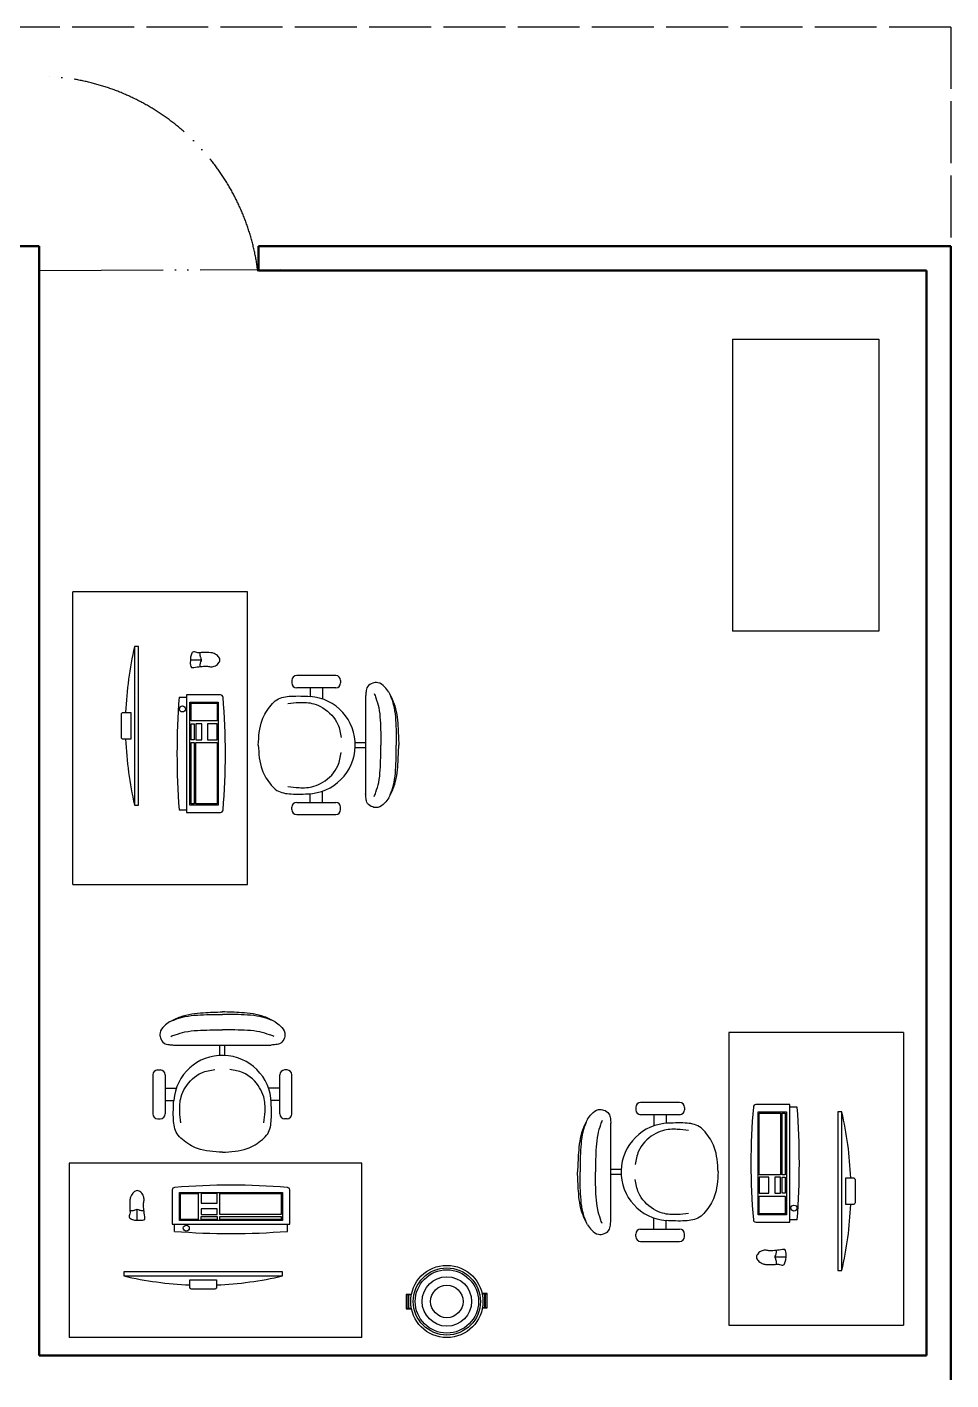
# Model space of a CAD drawing. Header units: millimetres. Extents: x 44692 to 174433, y -26273 to 14445.
# Drawn here: x 157790 to 161582, y -11501 to -5946 of the extents above; entities that cross this region are included whole.
import ezdxf

# ---------------------------------------------------------------- set-up
doc = ezdxf.new("R2010")
doc.units = ezdxf.units.MM
doc.header["$LTSCALE"] = 100
doc.linetypes.add('DASHEDX2', pattern=[3.048, 2.54, -0.508])
doc.linetypes.add('DIVIDEX2', pattern=[6.604, 5.08, -0.508, 0, -0.508, 0, -0.508])
for name, color, linetype in [('Area circulacion', 50, 'DASHEDX2'), ('Muebles', 112, 'Continuous'), ('Puertas', 43, 'DIVIDEX2')]:
    doc.layers.add(name, color=color, linetype=linetype)
doc.layers.add('Paredes', color=7, linetype='Continuous', lineweight=50)

msp = doc.modelspace()

# ---------------------------------------------------------------- linework, layer by layer
at = {"layer": 'Area circulacion'}
for q in [(153989.94, -5946.404), (161581.616, -6846.404)]:
    msp.add_line((161581.616, -5946.404), q, dxfattribs=at)
at = {"layer": 'Muebles'}
for p, q in [((160685.194, -7227.51), (160685.194, -8427.51)), ((160685.194, -7227.51), (161285.194, -7227.51)), ((161285.194, -7227.51), (161285.194, -8427.51)), ((158694.811, -8265.452), (157978.154, -8265.452)), ((157978.154, -9467.035), (157978.154, -8265.452)), ((158694.811, -9467.035), (158694.811, -8265.452)), ((161285.194, -8427.51), (160685.194, -8427.51)), ((158231.209, -8489.847), (158231.209, -9141.16)), ((158247.396, -8489.847), (158231.209, -8489.847)), ((158247.396, -9141.16), (158247.396, -8489.847)), ((158460.07, -8545.094), (158504.915, -8545.094)), ((159056.961, -8609.246), (158896.75, -8609.246)), ((158876.724, -8629.273), (158876.724, -8639.286)), ((159056.961, -8659.312), (158896.75, -8659.312)), ((158951.823, -8659.312), (158951.823, -8694.805)), ((159001.889, -8659.312), (159001.889, -8705.147)), ((159076.988, -8629.273), (159076.988, -8639.286)), ((158414.149, -8698.379), (158444.189, -8698.379)), ((158584.141, -8688.366), (158444.189, -8688.366)), ((158444.189, -8688.366), (158444.189, -9171.001)), ((158458.193, -9140.962), (158458.193, -8718.405)), ((158458.193, -8718.405), (158574.128, -8718.405)), ((158574.128, -8718.405), (158574.128, -9140.962)), ((159179.349, -8694.231), (159179.349, -9094.759)), ((158463.036, -8794.92), (158463.036, -8722.908)), ((158463.036, -8722.908), (158570.225, -8722.908)), ((158570.225, -8722.908), (158570.225, -8794.92)), ((158570.225, -8794.92), (158463.036, -8794.92)), ((158463.036, -8872.482), (158463.036, -8807.397)), ((158463.036, -8807.397), (158475.745, -8807.397)), ((158475.745, -8807.397), (158475.745, -8872.482)), ((158506.521, -8807.397), (158483.063, -8807.397)), ((158483.063, -8807.397), (158483.063, -8872.482)), ((158506.521, -8872.482), (158506.521, -8807.397)), ((158570.225, -8807.397), (158530.187, -8807.397)), ((158530.187, -8807.397), (158530.187, -8872.482)), ((158570.225, -8872.482), (158570.225, -8807.397)), ((158475.745, -8872.482), (158463.036, -8872.482)), ((158463.036, -9135.312), (158463.036, -8883.315)), ((158463.036, -8883.315), (158475.745, -8883.315)), ((158475.745, -8883.315), (158475.745, -9135.312)), ((158483.063, -8872.482), (158506.521, -8872.482)), ((158483.063, -9135.312), (158483.063, -8883.315)), ((158483.063, -8883.315), (158570.225, -8883.315)), ((158530.187, -8872.482), (158570.225, -8872.482)), ((158570.225, -8883.315), (158570.225, -9135.312)), ((159136.688, -8884.481), (159179.349, -8884.481)), ((159136.688, -8904.508), (159179.349, -8904.508)), ((158951.823, -9129.677), (158951.823, -9094.185)), ((159001.889, -9129.677), (159001.889, -9083.843)), ((158231.209, -9141.16), (158247.396, -9141.16)), ((158414.149, -9160.988), (158444.189, -9160.988)), ((158574.128, -9140.962), (158458.193, -9140.962)), ((158475.745, -9135.312), (158463.036, -9135.312)), ((158570.225, -9135.312), (158483.063, -9135.312)), ((158876.724, -9159.717), (158876.724, -9149.704)), ((158896.75, -9129.677), (159056.961, -9129.677)), ((159076.988, -9159.717), (159076.988, -9149.704)), ((158444.189, -9171.001), (158584.141, -9171.001)), ((158896.75, -9179.743), (159056.961, -9179.743)), ((157978.154, -9467.035), (158694.811, -9467.035)), ((161386.659, -10074.786), (160670.001, -10074.786)), ((160670.001, -10074.786), (160670.001, -11276.369)), ((161386.659, -10074.786), (161386.659, -11276.369)), ((158391.356, -10126.142), (158791.884, -10126.142)), ((158581.607, -10168.803), (158581.607, -10126.142)), ((158601.633, -10168.803), (158601.633, -10126.142)), ((158306.371, -10248.53), (158306.371, -10408.741)), ((158326.398, -10228.503), (158336.411, -10228.503)), ((158356.437, -10248.53), (158356.437, -10408.741)), ((158826.802, -10408.741), (158826.802, -10248.53)), ((158856.842, -10228.503), (158846.829, -10228.503)), ((158876.868, -10408.741), (158876.868, -10248.53)), ((158356.437, -10303.602), (158402.272, -10303.602)), ((158826.802, -10303.602), (158780.968, -10303.602)), ((158356.437, -10353.668), (158391.93, -10353.668)), ((158826.802, -10353.668), (158791.31, -10353.668)), ((160287.825, -10382.104), (160287.825, -10392.117)), ((160468.063, -10362.077), (160307.851, -10362.077)), ((160488.089, -10382.104), (160488.089, -10392.117)), ((160920.624, -10370.819), (160780.671, -10370.819)), ((160920.624, -10853.455), (160920.624, -10370.819)), ((160950.663, -10380.832), (160920.624, -10380.832)), ((158326.398, -10428.767), (158336.411, -10428.767)), ((158856.842, -10428.767), (158846.829, -10428.767)), ((160468.063, -10412.143), (160307.851, -10412.143)), ((160362.924, -10412.143), (160362.924, -10457.978)), ((160412.99, -10412.143), (160412.99, -10447.636)), ((160790.685, -10400.859), (160906.62, -10400.859)), ((160790.685, -10823.415), (160790.685, -10400.859)), ((160794.587, -10406.508), (160881.75, -10406.508)), ((160794.587, -10658.506), (160794.587, -10406.508)), ((160881.75, -10406.508), (160881.75, -10658.506)), ((160889.068, -10406.508), (160901.776, -10406.508)), ((160889.068, -10658.506), (160889.068, -10406.508)), ((160901.776, -10406.508), (160901.776, -10658.506)), ((160906.62, -10400.859), (160906.62, -10823.415)), ((161133.604, -10400.66), (161117.417, -10400.66)), ((161117.417, -10400.66), (161117.417, -11051.974)), ((161133.604, -11051.974), (161133.604, -10400.66)), ((160185.464, -10847.59), (160185.464, -10447.062)), ((159164.16, -10610.68), (157962.577, -10610.68)), ((157962.577, -10610.68), (157962.577, -11327.337)), ((159164.16, -11327.337), (159164.16, -10610.68)), ((160228.125, -10637.313), (160185.464, -10637.313)), ((160228.125, -10657.339), (160185.464, -10657.339)), ((160881.75, -10658.506), (160794.587, -10658.506)), ((160901.776, -10658.506), (160889.068, -10658.506)), ((160834.626, -10669.339), (160794.587, -10669.339)), ((160794.587, -10669.339), (160794.587, -10734.423)), ((160834.626, -10734.423), (160834.626, -10669.339)), ((160881.75, -10669.339), (160858.292, -10669.339)), ((160858.292, -10669.339), (160858.292, -10734.423)), ((160881.75, -10734.423), (160881.75, -10669.339)), ((160889.068, -10669.339), (160901.776, -10669.339)), ((160889.068, -10734.423), (160889.068, -10669.339)), ((160901.776, -10669.339), (160901.776, -10734.423)), ((158385.491, -10721.349), (158385.491, -10861.302)), ((158415.53, -10847.298), (158415.53, -10731.363)), ((158415.53, -10731.363), (158838.087, -10731.363)), ((158420.033, -10842.454), (158420.033, -10735.265)), ((158420.033, -10735.265), (158492.045, -10735.265)), ((158492.045, -10735.265), (158492.045, -10842.454)), ((158569.607, -10735.265), (158504.523, -10735.265)), ((158504.523, -10735.265), (158504.523, -10775.304)), ((158504.523, -10775.304), (158569.607, -10775.304)), ((158569.607, -10775.304), (158569.607, -10735.265)), ((158580.44, -10822.428), (158580.44, -10735.265)), ((158580.44, -10735.265), (158832.437, -10735.265)), ((158832.437, -10735.265), (158832.437, -10822.428)), ((158838.087, -10731.363), (158838.087, -10847.298)), ((158868.127, -10861.302), (158868.127, -10721.349)), ((160794.587, -10734.423), (160834.626, -10734.423)), ((160794.587, -10746.901), (160901.776, -10746.901)), ((160794.587, -10818.913), (160794.587, -10746.901)), ((160858.292, -10734.423), (160881.75, -10734.423)), ((160901.776, -10734.423), (160889.068, -10734.423)), ((160901.776, -10746.901), (160901.776, -10818.913)), ((158242.219, -10845.421), (158242.219, -10800.576)), ((158569.607, -10798.97), (158504.523, -10798.97)), ((158504.523, -10798.97), (158504.523, -10822.428)), ((158504.523, -10822.428), (158569.607, -10822.428)), ((158504.523, -10842.454), (158504.523, -10829.746)), ((158504.523, -10829.746), (158569.607, -10829.746)), ((158569.607, -10822.428), (158569.607, -10798.97)), ((158569.607, -10829.746), (158569.607, -10842.454)), ((158832.437, -10822.428), (158580.44, -10822.428)), ((158580.44, -10842.454), (158580.44, -10829.746)), ((158580.44, -10829.746), (158832.437, -10829.746)), ((158832.437, -10829.746), (158832.437, -10842.454)), ((160906.62, -10823.415), (160790.685, -10823.415)), ((160901.776, -10818.913), (160794.587, -10818.913)), ((158385.491, -10861.302), (158868.127, -10861.302)), ((158395.504, -10891.341), (158395.504, -10861.302)), ((158838.087, -10847.298), (158415.53, -10847.298)), ((158492.045, -10842.454), (158420.033, -10842.454)), ((158569.607, -10842.454), (158504.523, -10842.454)), ((158832.437, -10842.454), (158580.44, -10842.454)), ((158858.113, -10891.341), (158858.113, -10861.302)), ((160307.851, -10882.508), (160468.063, -10882.508)), ((160362.924, -10882.508), (160362.924, -10836.674)), ((160412.99, -10882.508), (160412.99, -10847.016)), ((160780.671, -10853.455), (160920.624, -10853.455)), ((160950.663, -10843.442), (160920.624, -10843.442)), ((160287.825, -10912.548), (160287.825, -10902.535)), ((160307.851, -10932.574), (160468.063, -10932.574)), ((160488.089, -10912.548), (160488.089, -10902.535)), ((160904.743, -10996.727), (160859.898, -10996.727)), ((161117.417, -11051.974), (161133.604, -11051.974)), ((158186.972, -11058.095), (158186.972, -11074.282)), ((158838.285, -11058.095), (158186.972, -11058.095)), ((158186.972, -11074.282), (158838.285, -11074.282)), ((158838.285, -11074.282), (158838.285, -11058.095)), ((159345.814, -11150.249), (159346.526, -11149.815)), ((159367.315, -11150.249), (159345.814, -11150.249)), ((159345.814, -11150.249), (159345.814, -11151.237)), ((159345.814, -11151.237), (159345.814, -11208.117)), ((159345.814, -11151.237), (159347.236, -11151.237)), ((159367.402, -11149.815), (159346.526, -11149.815)), ((159347.236, -11208.117), (159347.236, -11151.237)), ((159354.346, -11151.237), (159347.236, -11151.237)), ((159354.346, -11208.117), (159354.346, -11151.237)), ((159355.768, -11151.237), (159354.346, -11151.237)), ((159355.768, -11151.237), (159355.768, -11208.117)), ((159367.123, -11151.237), (159355.768, -11151.237)), ((159677.509, -11145.836), (159657.281, -11145.836)), ((159678.221, -11146.27), (159657.38, -11146.27)), ((159657.601, -11147.258), (159668.267, -11147.258)), ((159668.267, -11204.138), (159668.267, -11147.258)), ((159669.689, -11147.258), (159668.267, -11147.258)), ((159669.689, -11147.258), (159669.689, -11204.138)), ((159669.689, -11147.258), (159676.799, -11147.258)), ((159676.799, -11147.258), (159676.799, -11204.138)), ((159678.221, -11147.258), (159676.799, -11147.258)), ((159678.221, -11146.27), (159677.509, -11145.836)), ((159678.221, -11147.258), (159678.221, -11146.27)), ((159678.221, -11204.138), (159678.221, -11147.258)), ((159345.814, -11208.117), (159345.814, -11209.105)), ((159345.814, -11208.117), (159347.236, -11208.117)), ((159345.814, -11209.105), (159346.526, -11209.539)), ((159345.814, -11209.105), (159367.566, -11209.105)), ((159346.526, -11209.539), (159367.657, -11209.539)), ((159354.346, -11208.117), (159347.236, -11208.117)), ((159354.346, -11208.117), (159355.768, -11208.117)), ((159367.365, -11208.117), (159355.768, -11208.117)), ((159658.663, -11205.56), (159677.509, -11205.56)), ((159658.741, -11205.126), (159678.221, -11205.126)), ((159658.914, -11204.138), (159669.689, -11204.138)), ((159668.267, -11204.138), (159669.689, -11204.138)), ((159669.689, -11204.138), (159676.799, -11204.138)), ((159676.799, -11204.138), (159678.221, -11204.138)), ((159678.221, -11205.126), (159677.509, -11205.56)), ((159678.221, -11205.126), (159678.221, -11204.138)), ((160670.001, -11276.369), (161386.659, -11276.369)), ((159164.16, -11327.337), (157962.577, -11327.337))]:
    msp.add_line(p, q, dxfattribs=at)
for points in [[(158176.847, -8862.654), (158176.847, -8768.354, -0.41421356), (158184.481, -8760.72), (158215.13, -8760.72), (158215.13, -8870.287), (158184.481, -8870.287, -0.41421356)], [(161187.965, -10679.167), (161187.965, -10773.467, -0.41421356), (161180.332, -10781.1), (161149.683, -10781.1), (161149.683, -10671.534), (161180.332, -10671.534, -0.41421356)], [(158559.779, -11128.643), (158465.479, -11128.643, -0.41421356), (158457.845, -11121.01), (158457.845, -11090.361), (158567.412, -11090.361), (158567.412, -11121.01, -0.41421356)]]:
    msp.add_lwpolyline(points, format="xyb", close=True, dxfattribs=at)
for centre, radius in [((158427.503, -8746.226), 12.174), ((160937.31, -10795.594), 12.174), ((158443.352, -10877.988), 12.174), ((159512.77, -11179.057), 148.28), ((159512.77, -11179.057), 137.813), ((159512.77, -11179.057), 129.948), ((159512.77, -11179.057), 101.508), ((159512.77, -11179.057), 66.656)]:
    msp.add_circle(centre, radius, dxfattribs=at)
for centre, radius, start, end in [((159618.938, -8815.504), 1425.428, 166.793434, 177.797412), ((158896.75, -8629.273), 20.026, 90, 180), ((159056.961, -8629.273), 20.026, 0, 90), ((158896.75, -8639.286), 20.026, 180, 270), ((159056.961, -8639.286), 20.026, 270, 0), ((161422.869, -8929.684), 3017.598, 175.603854, 184.396146), ((158584.141, -8698.379), 10.013, 0, 90), ((155873.319, -8929.684), 2730.65, 355.140832, 4.859168), ((158936.674, -8894.495), 200.264, 271.398649, 85.661841), ((159618.938, -8815.504), 1425.428, 182.202588, 193.206566), ((158584.141, -9160.988), 10.013, 270, 0), ((158896.75, -9149.704), 20.026, 90, 180), ((158896.75, -9159.717), 20.026, 180, 270), ((159056.961, -9149.704), 20.026, 0, 90), ((159056.961, -9159.717), 20.026, 270, 0), ((158591.62, -10368.817), 200.264, 1.398649, 175.661841), ((158326.398, -10248.53), 20.026, 90, 180), ((158336.411, -10248.53), 20.026, 0, 90), ((158846.829, -10248.53), 20.026, 90, 180), ((158856.842, -10248.53), 20.026, 0, 90), ((160307.851, -10382.104), 20.026, 90, 180), ((160468.063, -10382.104), 20.026, 0, 90), ((163491.494, -10612.137), 2730.65, 175.140832, 184.859168), ((160780.671, -10380.832), 10.013, 90, 180), ((157941.944, -10612.137), 3017.598, 355.603854, 4.396146), ((158326.398, -10408.741), 20.026, 180, 270), ((158336.411, -10408.741), 20.026, 270, 360), ((158846.829, -10408.741), 20.026, 180, 270), ((158856.842, -10408.741), 20.026, 270, 0), ((160307.851, -10392.117), 20.026, 180, 270), ((160468.063, -10392.117), 20.026, 270, 0), ((159745.874, -10726.317), 1425.428, 2.202588, 13.206566), ((160428.138, -10647.326), 200.264, 91.398649, 265.661841), ((158395.504, -10721.349), 10.013, 90, 180), ((158626.809, -13432.172), 2730.65, 85.140832, 94.859168), ((158858.113, -10721.349), 10.013, 0, 90), ((159745.874, -10726.317), 1425.428, 346.793434, 357.797412), ((160307.851, -10902.535), 20.026, 90, 180), ((160468.063, -10902.535), 20.026, 0, 90), ((160780.671, -10843.442), 10.013, 180, 270), ((158626.809, -7882.622), 3017.598, 265.603854, 274.396146), ((160307.851, -10912.548), 20.026, 180, 270), ((160468.063, -10912.548), 20.026, 270, 0), ((158512.629, -9686.553), 1425.428, 256.793434, 267.797412), ((158512.629, -9686.553), 1425.428, 272.202588, 283.206566)]:
    msp.add_arc(centre, radius, start, end, dxfattribs=at)
for points, start_tangent, end_tangent in [([(158460.055, -8543.104), (158463.333, -8524.855), (158466.768, -8517.369), (158469.89, -8512.689), (158486.528, -8514.834), (158504.728, -8514.798), (158529.072, -8514.798), (158543.575, -8515.185), (158557.781, -8518.46), (158574.798, -8531.094), (158581.511, -8544.508), (158574.798, -8559.482), (158557.938, -8570.868), (158542.17, -8572.896), (158525.778, -8570.244), (158502.049, -8572.428), (158474.048, -8575.771), (158464.21, -8575.604), (158460.367, -8566.345), (158460.055, -8543.104)], (-0.01934464, 0.99981287), (-0.01934464, 0.99981287)), ([(158240.23, -10845.436), (158221.98, -10842.158), (158214.494, -10838.723), (158209.814, -10835.601), (158211.959, -10818.963), (158211.924, -10800.763), (158211.924, -10776.419), (158212.31, -10761.916), (158215.586, -10747.709), (158228.22, -10730.693), (158241.633, -10723.98), (158256.607, -10730.693), (158267.993, -10747.553), (158270.021, -10763.321), (158267.369, -10779.712), (158269.553, -10803.442), (158272.896, -10831.443), (158272.73, -10841.28), (158263.47, -10845.124), (158240.23, -10845.436)], (-0.99981287, -0.01934464), (-0.99981287, -0.01934464)), ([(160904.758, -10998.716), (160901.48, -11016.965), (160898.045, -11024.452), (160894.923, -11029.131), (160878.285, -11026.987), (160860.085, -11027.022), (160835.741, -11027.022), (160821.237, -11026.636), (160807.031, -11023.36), (160790.015, -11010.726), (160783.302, -10997.312), (160790.015, -10982.339), (160806.875, -10970.953), (160822.642, -10968.925), (160839.034, -10971.576), (160862.764, -10969.393), (160890.765, -10966.05), (160900.602, -10966.216), (160904.446, -10975.476), (160904.758, -10998.716)], (0.01934464, -0.99981287), (0.01934464, -0.99981287))]:
    msp.add_spline(points, degree=3, dxfattribs=dict(at, start_tangent=start_tangent, end_tangent=end_tangent))
for points in [[(158499.399, -8515.327), (158499.309, -8519.034), (158499.246, -8523.779), (158499.957, -8530.074), (158501.612, -8534.52), (158503.308, -8539.588), (158505.952, -8545.903), (158502.563, -8551.555), (158500.291, -8557.712), (158499.41, -8564.667), (158499.25, -8569.944), (158499.186, -8572.807)], [(158212.452, -10806.092), (158216.159, -10806.181), (158220.904, -10806.245), (158227.2, -10805.534), (158231.645, -10803.878), (158236.714, -10802.183), (158243.028, -10799.539), (158248.68, -10802.928), (158254.837, -10805.199), (158261.792, -10806.081), (158267.069, -10806.241), (158269.933, -10806.305)], [(160865.413, -11026.494), (160865.503, -11022.787), (160865.567, -11018.041), (160864.856, -11011.746), (160863.2, -11007.3), (160861.505, -11002.232), (160858.861, -10995.917), (160862.25, -10990.266), (160864.521, -10984.108), (160865.403, -10977.154), (160865.563, -10971.876), (160865.627, -10969.013)]]:
    msp.add_open_spline(points, degree=3, knots=[0.0013849734, 0.0013849734, 0.0013849734, 0.0013849734, 0.0124811138, 0.0155947393, 0.0202964235, 0.026550994, 0.0319259149, 0.0396430385, 0.044567536, 0.051806774, 0.0604018682, 0.0604018682, 0.0604018682, 0.0604018682], dxfattribs=at)
for points in [[(159274.409, -8677.754), (159257.096, -8655.794), (159229.505, -8638.384), (159208.512, -8640.185), (159186.919, -8655.194), (159180.995, -8675.417), (159179.349, -8694.231)], [(158738.885, -8894.495), (158754.435, -8792.918), (158791.792, -8730.311), (158815.249, -8708.573), (158873.456, -8693.791), (158951.823, -8694.805)], [(158860.408, -8724.081), (158906.277, -8719.568), (158966.577, -8725.113), (159003.685, -8741.62), (159065.531, -8809.711), (159078.58, -8863.43)], [(159214.953, -8682.62), (159221.24, -8700.712), (159233.029, -8740.829), (159239.27, -8791.692), (159242.029, -8894.495)], [(159274.409, -8677.754), (159295.309, -8722.419), (159311.867, -8816.168), (159315.666, -8894.495)], [(159274.409, -8677.754), (159284.401, -8700.712), (159296.19, -8740.829), (159302.431, -8791.692), (159305.19, -8894.495)], [(158738.885, -8894.495), (158754.435, -8996.072), (158791.792, -9058.678), (158815.249, -9080.416), (158873.456, -9095.198), (158951.823, -9094.185)], [(158860.408, -9064.908), (158906.277, -9069.422), (158966.577, -9063.876), (159003.685, -9047.369), (159065.531, -8979.278), (159078.58, -8925.559)], [(159214.953, -9106.369), (159221.24, -9088.277), (159233.029, -9048.16), (159239.27, -8997.297), (159242.029, -8894.495)], [(159274.409, -9111.235), (159295.309, -9066.57), (159311.867, -8972.821), (159315.666, -8894.495)], [(159274.409, -9111.235), (159284.401, -9088.277), (159296.19, -9048.16), (159302.431, -8997.297), (159305.19, -8894.495)], [(159274.409, -9111.235), (159257.096, -9133.195), (159229.505, -9150.605), (159208.512, -9148.804), (159186.919, -9133.796), (159180.995, -9113.572), (159179.349, -9094.759)], [(158374.88, -10031.082), (158419.545, -10010.182), (158513.293, -9993.624), (158591.62, -9989.825)], [(158808.36, -10031.082), (158763.695, -10010.182), (158669.947, -9993.624), (158591.62, -9989.825)], [(158374.88, -10031.082), (158352.919, -10048.395), (158335.51, -10075.986), (158337.311, -10096.979), (158352.319, -10118.572), (158372.542, -10124.495), (158391.356, -10126.142)], [(158374.88, -10031.082), (158397.837, -10021.089), (158437.955, -10009.301), (158488.817, -10003.06), (158591.62, -10000.301)], [(158808.36, -10031.082), (158785.402, -10021.089), (158745.285, -10009.301), (158694.422, -10003.06), (158591.62, -10000.301)], [(158808.36, -10031.082), (158830.32, -10048.395), (158847.73, -10075.986), (158845.929, -10096.979), (158830.921, -10118.572), (158810.698, -10124.495), (158791.884, -10126.142)], [(158379.745, -10090.538), (158397.837, -10084.251), (158437.955, -10072.462), (158488.817, -10066.221), (158591.62, -10063.462)], [(158803.494, -10090.538), (158785.402, -10084.251), (158745.285, -10072.462), (158694.422, -10066.221), (158591.62, -10063.462)], [(158421.207, -10445.083), (158416.693, -10399.214), (158422.238, -10338.914), (158438.745, -10301.806), (158506.836, -10239.96), (158560.555, -10226.911)], [(158762.033, -10445.083), (158766.547, -10399.214), (158761.002, -10338.914), (158744.495, -10301.806), (158676.403, -10239.96), (158622.684, -10226.911)], [(158591.62, -10566.605), (158490.043, -10551.055), (158427.437, -10513.699), (158405.698, -10490.242), (158390.916, -10432.035), (158391.93, -10353.668)], [(158591.62, -10566.605), (158693.197, -10551.055), (158755.803, -10513.699), (158777.541, -10490.242), (158792.324, -10432.035), (158791.31, -10353.668)], [(160090.404, -10430.586), (160069.504, -10475.251), (160052.946, -10568.999), (160049.147, -10647.326)], [(160090.404, -10430.586), (160080.411, -10453.543), (160068.623, -10493.661), (160062.381, -10544.523), (160059.623, -10647.326)], [(160090.404, -10430.586), (160107.717, -10408.625), (160135.308, -10391.216), (160156.301, -10393.017), (160177.894, -10408.025), (160183.817, -10428.248), (160185.464, -10447.062)], [(160149.86, -10435.451), (160143.573, -10453.543), (160131.784, -10493.661), (160125.543, -10544.523), (160122.784, -10647.326)], [(160504.405, -10476.912), (160458.536, -10472.399), (160398.236, -10477.944), (160361.128, -10494.451), (160299.282, -10562.542), (160286.233, -10616.261)], [(160625.927, -10647.326), (160610.377, -10545.749), (160573.02, -10483.143), (160549.564, -10461.404), (160491.356, -10446.622), (160412.99, -10447.636)], [(160090.404, -10864.066), (160069.504, -10819.401), (160052.946, -10725.653), (160049.147, -10647.326)], [(160090.404, -10864.066), (160080.411, -10841.108), (160068.623, -10800.991), (160062.381, -10750.128), (160059.623, -10647.326)], [(160149.86, -10859.2), (160143.573, -10841.108), (160131.784, -10800.991), (160125.543, -10750.128), (160122.784, -10647.326)], [(160625.927, -10647.326), (160610.377, -10748.903), (160573.02, -10811.509), (160549.564, -10833.247), (160491.356, -10848.03), (160412.99, -10847.016)], [(160504.405, -10817.739), (160458.536, -10822.253), (160398.236, -10816.707), (160361.128, -10800.201), (160299.282, -10732.109), (160286.233, -10678.39)], [(160090.404, -10864.066), (160107.717, -10886.026), (160135.308, -10903.436), (160156.301, -10901.635), (160177.894, -10886.627), (160183.817, -10866.403), (160185.464, -10847.59)]]:
    msp.add_spline(points, degree=3, dxfattribs=at)
at = {"layer": 'Paredes'}
for p, q in [((155951.154, -6846.404), (157839.936, -6846.404)), ((157839.936, -6846.404), (157839.936, -7181.926)), ((158739.936, -6946.384), (158739.936, -6846.404)), ((158739.936, -6846.404), (161481.616, -6846.404)), ((161581.616, -6846.404), (161481.616, -6846.404)), ((161581.616, -6946.345), (161581.616, -6846.404)), ((157839.936, -6946.384), (157839.936, -11396.491)), ((158739.936, -6946.375), (161381.616, -6946.347)), ((161381.616, -6946.347), (161481.616, -6946.347)), ((161481.616, -11401.309), (161481.616, -6946.347)), ((161581.616, -11501.309), (161581.616, -6946.345)), ((157839.936, -11396.491), (157839.936, -11401.309)), ((157839.936, -11401.309), (161481.616, -11401.309))]:
    msp.add_line(p, q, dxfattribs=at)
at = {"layer": 'Puertas'}
msp.add_line((157839.936, -6946.384), (158831.104, -6941.479), dxfattribs=at)
msp.add_arc((157828.836, -7062.818), 915.292, 7.160343, 87.060366, dxfattribs=at)

doc.saveas('drawing.dxf')
